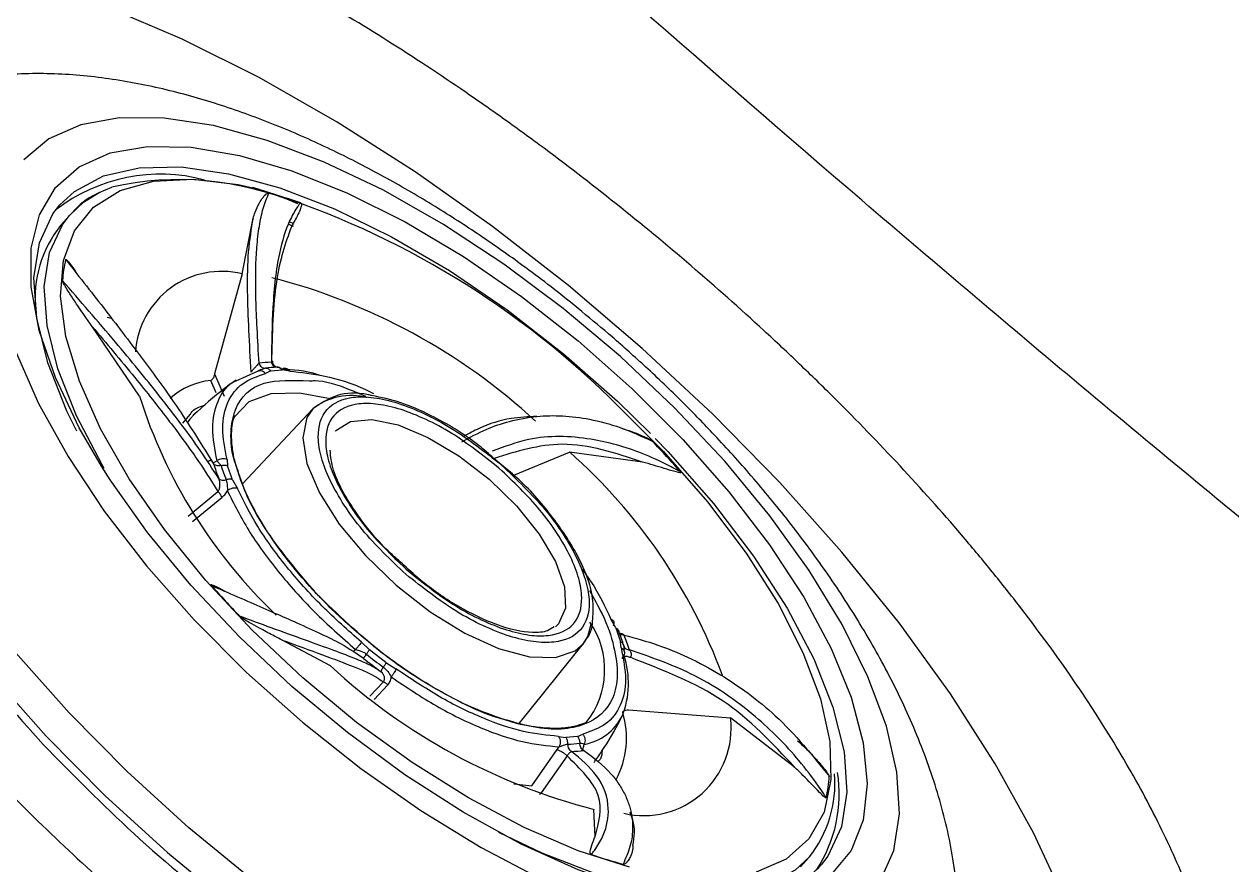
# Model space of a CAD drawing. Header units: inches. Extents: x 2 to 86, y -22 to 129.
# Drawn here: x 21.426 to 23.115, y 17.611 to 18.787 of the extents above; entities that cross this region are included whole.
import ezdxf

# ---------------------------------------------------------------- set-up
doc = ezdxf.new("R2010")
doc.units = ezdxf.units.IN
doc.header["$MEASUREMENT"] = 0
doc.layers.add('BDIM_CYAN', color=4, linetype='Continuous')

# ---------------------------------------------------------------- blocks, each defined once
blk = doc.blocks.new('2026 RHYTHM')
at = {"layer": 'BDIM_CYAN', "color": 3}
for p, q in [((19.1578, 17.5664), (19.1753, 17.574)), ((19.116, 17.5343), (19.1038, 17.5201)), ((19.3577, 17.4527), (19.3729, 17.5303)), ((19.4297, 17.5188), (19.4221, 17.5221)), ((19.4238, 17.5255), (19.4291, 17.5233)), ((19.3577, 17.4527), (19.3192, 17.3126)), ((19.169, 17.392), (19.1744, 17.3907)), ((19.2141, 17.2815), (19.1478, 17.379)), ((19.3778, 17.3154), (19.3487, 17.3022)), ((19.3815, 17.3172), (19.3823, 17.3169)), ((19.3976, 17.3167), (19.3904, 17.3133)), ((19.3976, 17.3167), (19.4139, 17.3182)), ((19.4242, 17.3164), (19.4139, 17.3182)), ((19.3213, 17.2862), (19.3139, 17.3035)), ((19.3192, 17.3126), (19.3324, 17.2814)), ((19.2748, 17.2434), (19.2854, 17.2564)), ((19.4566, 17.2637), (19.3584, 17.1589)), ((19.7378, 17.1707), (19.8156, 17.2032)), ((19.9178, 17.1892), (19.8156, 17.2032)), ((19.3157, 17.1897), (19.3158, 17.1899)), ((19.3183, 17.1888), (19.3222, 17.1908)), ((19.3222, 17.1908), (19.3282, 17.1843)), ((19.3366, 17.1926), (19.3374, 17.1839)), ((19.3443, 17.1645), (19.3374, 17.1839)), ((19.7238, 17.1825), (19.7098, 17.1944)), ((19.3443, 17.1645), (19.351, 17.1523)), ((19.282, 17.1134), (19.3239, 17.1482)), ((19.2882, 17.1058), (19.3291, 17.1396)), ((19.7998, 16.9623), (19.7961, 16.9587)), ((19.8802, 16.9572), (19.8735, 16.9694)), ((19.8802, 16.9572), (19.8871, 16.9378)), ((19.8846, 16.9519), (19.8805, 16.9574)), ((19.4811, 16.9039), (19.4136, 16.9401)), ((19.5123, 16.924), (19.5164, 16.9268)), ((19.5246, 16.9371), (19.5357, 16.9266)), ((19.7454, 16.8235), (19.8351, 16.9354)), ((19.8879, 16.9291), (19.8871, 16.9378)), ((19.5589, 16.9086), (19.5357, 16.9266)), ((19.552, 16.8962), (19.5538, 16.894)), ((19.5589, 16.9086), (19.5728, 16.8999)), ((19.5364, 16.8616), (19.5551, 16.8813)), ((19.5422, 16.8571), (19.5614, 16.8774)), ((19.8979, 16.8424), (20.0408, 16.8311)), ((20.1303, 16.7623), (20.0408, 16.8311)), ((19.8003, 16.8053), (19.8106, 16.8035)), ((19.8269, 16.805), (19.8106, 16.8035)), ((19.8269, 16.805), (19.8341, 16.8084)), ((19.7627, 16.7362), (19.7981, 16.7867)), ((19.8121, 16.778), (19.7758, 16.7262)), ((19.7981, 16.7867), (19.8011, 16.7907)), ((19.7379, 16.7387), (19.7627, 16.7362)), ((19.8513, 16.6647), (19.8498, 16.7031)), ((20.1389, 16.6225), (20.1511, 16.6366))]:
    blk.add_line(p, q, dxfattribs=at)
at = {"layer": 'BDIM_CYAN', "color": 3, "flags": 128}
for points in [[(20.5079, 16.5768), (20.4646, 16.6703), (20.4112, 16.7667), (20.3483, 16.8649), (20.2766, 16.9641), (20.1967, 17.063), (20.1096, 17.1607), (20.0162, 17.2561), (19.9174, 17.3483), (19.8143, 17.4361), (19.708, 17.5188), (19.5997, 17.5954), (19.4905, 17.6651), (19.3814, 17.7272), (19.2738, 17.7811), (19.1687, 17.826)], [(19.1157, 16.8382), (19.0408, 16.9225), (18.9732, 17.008), (18.9138, 17.0934), (18.8635, 17.1774), (18.823, 17.2591), (18.7929, 17.3371), (18.7736, 17.4104), (18.7653, 17.4779), (18.7681, 17.5388), (18.7821, 17.5921), (18.8071, 17.6372), (18.8426, 17.6733), (18.8882, 17.7), (18.9062, 17.707)], [(19.2907, 16.9682), (19.3638, 16.8948), (19.4419, 16.8251), (19.5236, 16.7602), (19.6074, 16.7014), (19.6919, 16.6496), (19.7756, 16.6058)], [(20.2503, 16.6025), (20.2693, 16.6456), (20.2771, 16.6967), (20.2736, 16.755), (20.2588, 16.8194), (20.2331, 16.8888), (20.1969, 16.9619), (20.1509, 17.0374), (20.0958, 17.1141), (20.0327, 17.1904), (19.9626, 17.2651), (19.8869, 17.3368), (19.8068, 17.4043), (19.7239, 17.4663), (19.6395, 17.5217), (19.5552, 17.5696), (19.4725, 17.609), (19.3929, 17.6394), (19.3178, 17.6601), (19.2485, 17.6707), (19.1863, 17.6711), (19.1322, 17.6613), (19.0873, 17.6415), (19.0524, 17.612)], [(19.0418, 17.3427), (19.0728, 17.2713), (19.1141, 17.1968), (19.1647, 17.1206), (19.224, 17.0439), (19.2907, 16.9682)], [(19.1609, 17.1834), (19.1296, 17.2373), (19.0964, 17.3074), (19.0739, 17.3735), (19.0626, 17.4343), (19.0626, 17.4885), (19.074, 17.5353), (19.0965, 17.5735), (19.1297, 17.6026), (19.173, 17.6219), (19.2255, 17.631), (19.2862, 17.6298), (19.354, 17.6183), (19.4274, 17.5968), (19.5051, 17.5655), (19.5855, 17.5252), (19.6671, 17.4767), (19.7484, 17.4208), (19.8276, 17.3587), (19.9034, 17.2916), (19.9741, 17.2207)], [(19.1027, 17.549), (19.1232, 17.568), (19.1636, 17.5897), (19.2137, 17.6012), (19.2723, 17.6023), (19.3384, 17.5928), (19.4104, 17.5731), (19.4871, 17.5434), (19.5667, 17.5045), (19.6477, 17.4571), (19.7285, 17.4021), (19.8074, 17.3408), (19.8828, 17.2742), (19.9291, 17.229)], [(19.9471, 17.204), (20.0087, 17.1334), (20.0625, 17.0619), (20.1073, 16.9912), (20.1422, 16.9228), (20.1665, 16.858), (20.1797, 16.7983), (20.1813, 16.745), (20.1716, 16.6991), (20.1505, 16.6617), (20.1186, 16.6336), (20.0766, 16.6153)], [(19.8996, 16.6224), (19.8279, 16.6453), (19.7521, 16.6777), (19.6741, 16.7191), (19.5954, 16.7685), (19.5177, 16.8249), (19.4427, 16.8871), (19.3719, 16.9538), (19.3069, 17.0234), (19.2491, 17.0947), (19.1996, 17.1659), (19.1597, 17.2357), (19.13, 17.3025), (19.1112, 17.3649), (19.1038, 17.4215), (19.1079, 17.4713), (19.1233, 17.513), (19.1499, 17.5459), (19.1869, 17.5691), (19.2337, 17.5823), (19.2892, 17.5851), (19.3522, 17.5775), (19.3728, 17.5731)], [(18.7405, 17.555), (18.7314, 17.5152), (18.7285, 17.4536), (18.7369, 17.3851), (18.7565, 17.3109), (18.787, 17.2319), (18.828, 17.1492), (18.8789, 17.064), (18.9391, 16.9775), (19.0076, 16.8909), (19.0835, 16.8055)], [(19.116, 17.5343), (19.136, 17.5529), (19.1578, 17.5664)], [(19.1263, 17.2325), (19.1126, 17.2606), (19.086, 17.328), (19.0705, 17.3905), (19.0665, 17.4468), (19.0741, 17.4958), (19.0931, 17.5365), (19.1027, 17.549)], [(19.1649, 17.1802), (19.162, 17.1851), (19.1258, 17.2541), (19.0999, 17.3196), (19.0848, 17.3803), (19.0809, 17.4351), (19.0883, 17.4827), (19.1068, 17.5222), (19.116, 17.5343)], [(19.3458, 17.2509), (19.3468, 17.2527), (19.3675, 17.2739), (19.3983, 17.2852), (19.4381, 17.2862), (19.4785, 17.2785)], [(19.8715, 17.2795), (19.8791, 17.2723), (19.9471, 17.204)], [(19.2906, 17.2559), (19.2844, 17.2493), (19.2806, 17.244)], [(19.4566, 17.2637), (19.4483, 17.2515), (19.4425, 17.2229), (19.4484, 17.1871), (19.4657, 17.1461), (19.4934, 17.1024), (19.53, 17.0584), (19.5731, 17.0167), (19.6205, 16.9797), (19.6692, 16.9496), (19.7165, 16.9282), (19.7596, 16.9166), (19.7961, 16.9156), (19.8237, 16.9252), (19.8351, 16.9354)], [(19.4882, 17.2325), (19.4888, 17.2333), (19.5093, 17.246), (19.5391, 17.2487), (19.576, 17.2411), (19.6176, 17.2237), (19.661, 17.1978), (19.7033, 17.1651), (19.7416, 17.1278), (19.7732, 17.0885), (19.7961, 17.0498), (19.8087, 17.0144), (19.81, 16.9847), (19.8001, 16.9627), (19.7998, 16.9623)], [(19.9355, 17.2223), (19.9531, 17.2039), (20.0169, 17.1312), (20.073, 17.0576), (20.1202, 16.9846), (20.1575, 16.9136), (20.1841, 16.8462), (20.1996, 16.7838), (20.2036, 16.7274), (20.196, 16.6785), (20.177, 16.6378), (20.1675, 16.6254)], [(19.9741, 17.2207), (20.0385, 17.1476), (20.0952, 17.0735), (20.1432, 16.9999), (20.1816, 16.9283), (20.2095, 16.86), (20.2265, 16.7964), (20.2321, 16.7387), (20.2264, 16.6881), (20.2094, 16.6455), (20.1815, 16.6118), (20.1431, 16.5875), (20.0951, 16.5733), (20.0384, 16.5693), (20.0297, 16.5696)], [(20.0297, 16.5696), (19.974, 16.5757), (19.9032, 16.5922), (19.8275, 16.6187), (19.7482, 16.6545), (19.667, 16.6991), (19.5854, 16.7514), (19.5049, 16.8105), (19.4272, 16.8753), (19.3538, 16.9445), (19.2861, 17.0167), (19.2254, 17.0905), (19.1729, 17.1645), (19.1609, 17.1834)], [(19.8351, 16.9354), (19.841, 16.9449), (19.846, 16.9621)], [(20.3492, 16.4415), (20.348, 16.4368), (20.3285, 16.3875), (20.2983, 16.3469), (20.2576, 16.3154), (20.2072, 16.2936), (20.1478, 16.2817), (20.08, 16.2799), (20.005, 16.2883), (19.9238, 16.3066), (19.8375, 16.3347), (19.7472, 16.3722), (19.6544, 16.4185), (19.5603, 16.473), (19.4661, 16.535), (19.3733, 16.6034), (19.2832, 16.6775), (19.1969, 16.7561), (19.1157, 16.8382)], [(19.0835, 16.8055), (19.1657, 16.7224), (19.2531, 16.6427), (19.3444, 16.5677), (19.4384, 16.4984), (19.5338, 16.4356), (19.6291, 16.3804), (19.7232, 16.3335), (19.8146, 16.2956), (19.902, 16.2671), (19.9843, 16.2485), (20.0603, 16.24), (20.1289, 16.2418), (20.1891, 16.2539), (20.2321, 16.2715)], [(20.1511, 16.6366), (20.1312, 16.618), (20.0918, 16.5969), (20.0432, 16.5857), (19.9862, 16.5847), (19.922, 16.5939), (19.8519, 16.6131), (19.7774, 16.6419), (19.7169, 16.6708)]]:
    blk.add_lwpolyline(points, dxfattribs=at)
at = {"layer": 'BDIM_CYAN', "color": 3}
for centre, radius, start, end in [((19.2432, 17.3537), 0.2384, 74.9286, 127.7799), ((19.2693, 17.1575), 0.427, 67.0585, 102.7104), ((19.0237, 16.4103), 1.2142, 45.7157, 73.2892), ((19.2127, 16.8985), 0.6916, 70.8787, 74.7153), ((19.2317, 17.418), 0.1637, 141.4003, 185.4795), ((19.2925, 17.4308), 0.1865, 167.0374, 176.231), ((19.3291, 17.335), 0.1211, 76.3252, 176.0027), ((19.1835, 16.6119), 0.8628, 47.3381, 75.5077), ((19.403, 17.182), 0.147, 91.7003, 98.466), ((19.4108, 17.1796), 0.1424, 91.6994, 98.4664), ((19.3238, 17.2051), 0.0989, 95.7528, 132.3132), ((19.5101, 17.1956), 0.0866, 74.81, 128.2016), ((19.9033, 17.4989), 0.7227, 197.5131, 226.4614), ((18.9072, 16.2349), 1.42, 41.4725, 43.8471), ((19.3022, 16.6227), 0.7751, 20.2074, 48.5097), ((19.5958, 17.2738), 0.2914, 197.3545, 201.6422), ((19.5975, 17.2685), 0.2822, 197.3545, 201.6422), ((20.3783, 17.9572), 1.42, 221.4725, 223.8469), ((19.7468, 16.8984), 0.118, 321.0238, 34.511), ((19.6223, 16.8478), 0.2822, 17.3545, 21.6422), ((19.6213, 16.8394), 0.2914, 17.3546, 21.6422), ((20.0556, 17.5711), 0.8426, 231.1988, 233.311), ((20.0428, 17.5565), 0.8161, 231.1988, 233.311), ((19.7768, 16.8792), 0.1213, 337.8674, 18.8971), ((20.0658, 17.5384), 0.8628, 227.3381, 255.5077), ((19.8226, 16.8676), 0.0748, 280.3472, 332.9388), ((19.7714, 16.803), 0.124, 332.1263, 16.6704), ((19.9195, 16.8166), 0.1222, 256.785, 6.8442), ((19.809, 16.9366), 0.1424, 271.6994, 278.4664), ((19.8141, 16.9311), 0.147, 271.6994, 278.4664), ((20.0214, 16.7392), 0.1654, 321.6474, 4.7396), ((19.9991, 16.7245), 0.1937, 327.0105, 8.9131), ((19.9929, 16.7612), 0.1865, 347.0374, 356.231), ((19.7705, 16.7309), 0.00718, 296.4744, 318.3533), ((20.0728, 17.2935), 0.6916, 250.8787, 254.715), ((20.0556, 16.7261), 0.1505, 288.577, 317.9866)]:
    blk.add_arc(centre, radius, start, end, dxfattribs=at)
for points, knots in [([(21.3928, 16.5983), (21.3166, 16.6577), (21.1322, 16.8037), (20.8412, 17.0382), (20.521, 17.303), (20.0986, 17.6614), (19.5792, 18.1187), (18.7671, 18.8698), (17.7886, 19.8439), (16.8616, 20.862), (16.2889, 21.5387), (16.0755, 21.7991), (16.0361, 21.8474)], [0.3991603, 0.3991603, 0.3991603, 0.3991603, 0.4100572, 0.4256822, 0.4413072, 0.4569322, 0.4881822, 0.5194322, 0.5819322, 0.6444322, 0.6756822, 0.6827719, 0.6827719, 0.6827719, 0.6827719]), ([(20.6097, 16.0845), (20.5748, 16.0608), (20.5337, 16.0436), (20.4635, 16.0272), (20.4386, 16.0233), (20.386, 16.0187), (20.3581, 16.0181), (20.2716, 16.0211), (20.21, 16.0296), (20.1282, 16.0482), (20.1116, 16.0524), (20.0779, 16.0615), (20.0607, 16.0665), (20.0089, 16.0825), (19.9739, 16.0948), (19.8677, 16.1358), (19.7953, 16.1689), (19.7028, 16.2177), (19.6841, 16.2279), (19.6469, 16.2488), (19.6284, 16.2595), (19.5729, 16.2927), (19.5361, 16.3159), (19.4628, 16.3646), (19.4264, 16.39), (19.3721, 16.43), (19.3541, 16.4436), (19.3181, 16.4713), (19.3001, 16.4855), (19.2112, 16.5575), (19.1432, 16.6178), (19.0457, 16.7122), (19.014, 16.7443), (18.9676, 16.7936), (18.9523, 16.8102), (18.9224, 16.8435), (18.9077, 16.8602), (18.8361, 16.9438), (18.7837, 17.0112), (18.7246, 17.0961), (18.7131, 17.1131), (18.6907, 17.1471), (18.6798, 17.1642), (18.6483, 17.2151), (18.629, 17.2486), (18.5759, 17.3476), (18.5467, 17.4119), (18.5185, 17.4898), (18.5132, 17.5053), (18.5036, 17.5357), (18.4993, 17.5506), (18.4876, 17.5947), (18.4816, 17.6231), (18.473, 17.678), (18.4705, 17.7044), (18.4694, 17.7425), (18.4695, 17.7549), (18.4706, 17.7793), (18.4716, 17.7912), (18.4787, 17.8489), (18.4915, 17.8892), (18.521, 17.9413), (18.5325, 17.9572), (18.5525, 17.9788), (18.5596, 17.9857), (18.5746, 17.9984), (18.5824, 18.0044), (18.6235, 18.0321), (18.6624, 18.0476), (18.7299, 18.0608), (18.754, 18.0635), (18.8043, 18.0655), (18.8305, 18.0647), (18.8853, 18.0599), (18.9138, 18.0558), (18.9582, 18.0471), (18.9733, 18.0438), (19.0041, 18.0364), (19.0198, 18.0322), (19.0991, 18.0095), (19.1652, 17.9851), (19.268, 17.9399), (19.3029, 17.9234), (19.3563, 17.8964), (19.3743, 17.887), (19.4102, 17.8677), (19.4282, 17.8578), (19.5183, 17.8066), (19.5907, 17.7611), (19.6819, 17.6989), (19.7001, 17.6861), (19.7367, 17.6601), (19.755, 17.6468), (19.8095, 17.6064), (19.8453, 17.5789), (19.9515, 17.4941), (20.0205, 17.435), (20.1044, 17.3576), (20.1211, 17.3419), (20.1538, 17.3105), (20.1699, 17.2948), (20.2175, 17.2475), (20.2482, 17.2157), (20.3076, 17.1518), (20.3363, 17.1196), (20.3778, 17.0709), (20.3914, 17.0547), (20.4179, 17.022), (20.431, 17.0056), (20.4941, 16.9241), (20.5385, 16.86), (20.596, 16.7655), (20.6136, 16.7342), (20.6377, 16.6877), (20.6453, 16.6722), (20.6596, 16.6417), (20.6662, 16.6267), (20.6973, 16.5524), (20.7147, 16.496), (20.7272, 16.4293), (20.7293, 16.4161), (20.7324, 16.3902), (20.7335, 16.3774), (20.7352, 16.3401), (20.7344, 16.3165), (20.7264, 16.249), (20.7136, 16.2087), (20.6724, 16.1379), (20.6446, 16.1083), (20.6097, 16.0845)], [0, 0, 0, 0, 0.03125, 0.03125, 0.046875, 0.046875, 0.0625, 0.0625, 0.09375, 0.09375, 0.101563, 0.101563, 0.109375, 0.109375, 0.125, 0.125, 0.15625, 0.15625, 0.164063, 0.164063, 0.171875, 0.171875, 0.1875, 0.1875, 0.203125, 0.203125, 0.210938, 0.210938, 0.21875, 0.21875, 0.25, 0.25, 0.265625, 0.265625, 0.273438, 0.273438, 0.28125, 0.28125, 0.3125, 0.3125, 0.320313, 0.320313, 0.328125, 0.328125, 0.34375, 0.34375, 0.375, 0.375, 0.382813, 0.382813, 0.390625, 0.390625, 0.40625, 0.40625, 0.421875, 0.421875, 0.429688, 0.429688, 0.4375, 0.4375, 0.46875, 0.46875, 0.484375, 0.484375, 0.492188, 0.492188, 0.5, 0.5, 0.53125, 0.53125, 0.546875, 0.546875, 0.5625, 0.5625, 0.578125, 0.578125, 0.585938, 0.585938, 0.59375, 0.59375, 0.625, 0.625, 0.640625, 0.640625, 0.648438, 0.648438, 0.65625, 0.65625, 0.6875, 0.6875, 0.695313, 0.695313, 0.703125, 0.703125, 0.71875, 0.71875, 0.75, 0.75, 0.757813, 0.757813, 0.765625, 0.765625, 0.78125, 0.78125, 0.796875, 0.796875, 0.804688, 0.804688, 0.8125, 0.8125, 0.84375, 0.84375, 0.859375, 0.859375, 0.867188, 0.867188, 0.875, 0.875, 0.90625, 0.90625, 0.914063, 0.914063, 0.921875, 0.921875, 0.9375, 0.9375, 0.96875, 0.96875, 1, 1, 1, 1]), ([(19.8754, 17.3643), (19.8471, 17.388), (19.8073, 17.4215), (19.7465, 17.4673), (19.6939, 17.5045), (19.6306, 17.5456), (19.564, 17.5848), (19.4942, 17.6214), (19.4218, 17.6544), (19.3473, 17.6831), (19.2702, 17.7066), (19.191, 17.7238), (19.1095, 17.7334), (19.0323, 17.7331), (18.9639, 17.7246), (18.9268, 17.713), (18.9096, 17.7077)], [0, 0, 0, 0, 0.091652, 0.128828, 0.190432, 0.2538, 0.321354, 0.391409, 0.463478, 0.53866, 0.615482, 0.695893, 0.778635, 0.863774, 0.936837, 1, 1, 1, 1]), ([(19.1606, 17.5673), (19.1565, 17.5656), (19.1383, 17.558), (19.1258, 17.5447), (19.1161, 17.5343)], [0, 0, 0, 0, 0.223015, 1, 1, 1, 1]), ([(19.3729, 17.5303), (19.3739, 17.5331), (19.3764, 17.5409), (19.3809, 17.5506), (19.3858, 17.5584), (19.3893, 17.5625), (19.3917, 17.5646), (19.3933, 17.5655), (19.3943, 17.5657), (19.3948, 17.5656), (19.395, 17.5656)], [0, 0, 0, 0, 0.191801, 0.519634, 0.729787, 0.856818, 0.93009, 0.970764, 0.992671, 1, 1, 1, 1]), ([(19.3813, 17.3274), (19.3804, 17.3441), (19.3786, 17.3753), (19.3767, 17.4201), (19.3764, 17.4579), (19.3781, 17.4918), (19.3814, 17.5197), (19.3869, 17.5453), (19.3922, 17.5587), (19.395, 17.5656)], [0, 0, 0, 0, 0.1542714, 0.2889518, 0.4544243, 0.5750718, 0.7142254, 0.8527531, 1, 1, 1, 1]), ([(19.4392, 17.5519), (19.439, 17.5516), (19.4384, 17.5509), (19.4368, 17.5487), (19.4316, 17.5414), (19.4209, 17.522), (19.4075, 17.4799), (19.3999, 17.4134), (19.399, 17.3553), (19.3986, 17.329)], [0, 0, 0, 0, 0.0073248, 0.0195656, 0.0586504, 0.1921162, 0.4417694, 0.7469865, 1, 1, 1, 1]), ([(19.4392, 17.5519), (19.4393, 17.5519), (19.4395, 17.5518), (19.4398, 17.5516), (19.4401, 17.5513), (19.4403, 17.551), (19.4406, 17.5502), (19.4407, 17.5477), (19.4381, 17.5398), (19.4328, 17.53), (19.4281, 17.5213), (19.4265, 17.5184)], [0, 0, 0, 0, 0.005501, 0.011055, 0.016084, 0.02158, 0.030977, 0.060324, 0.195274, 0.730604, 1, 1, 1, 1]), ([(19.3729, 17.5303), (19.3703, 17.5154), (19.3653, 17.4866), (19.3644, 17.4322), (19.3665, 17.3751), (19.3687, 17.3347), (19.3699, 17.3149)], [0, 0, 0, 0, 0.280747, 0.545552, 0.776817, 1, 1, 1, 1]), ([(19.4265, 17.5184), (19.4183, 17.4956), (19.4019, 17.4497), (19.3997, 17.3687), (19.3986, 17.3278)], [0, 0, 0, 0, 0.495173, 1, 1, 1, 1]), ([(19.1107, 17.4726), (19.1108, 17.4727), (19.1108, 17.4728), (19.1109, 17.4729), (19.1112, 17.4728), (19.1115, 17.4726), (19.1123, 17.472), (19.115, 17.4692), (19.1199, 17.4628), (19.1239, 17.4567), (19.1262, 17.4531)], [0, 0, 0, 0, 0.013781, 0.027696, 0.040295, 0.054063, 0.077605, 0.151127, 0.489213, 1, 1, 1, 1]), ([(19.1107, 17.4726), (19.1112, 17.472), (19.1126, 17.4704), (19.1165, 17.4654), (19.129, 17.4496), (19.1583, 17.4123), (19.2078, 17.3479), (19.2671, 17.268), (19.3019, 17.2122), (19.3176, 17.1868)], [0, 0, 0, 0, 0.007325, 0.019566, 0.058651, 0.192116, 0.441769, 0.746986, 1, 1, 1, 1]), ([(19.1478, 17.379), (19.1448, 17.3832), (19.1369, 17.3946), (19.126, 17.4105), (19.1167, 17.4247), (19.1113, 17.4333), (19.1083, 17.4384), (19.107, 17.4411), (19.1064, 17.4425), (19.1064, 17.4429), (19.1064, 17.443)], [0, 0, 0, 0, 0.191797, 0.519572, 0.729704, 0.856737, 0.930022, 0.970712, 0.992634, 1, 1, 1, 1]), ([(19.3249, 17.1663), (19.3166, 17.1792), (19.3005, 17.204), (19.2724, 17.2427), (19.2431, 17.2807), (19.2118, 17.3195), (19.1659, 17.3746), (19.131, 17.4148), (19.1064, 17.443)], [0, 0, 0, 0, 0.135552, 0.260798, 0.405842, 0.535564, 0.673856, 1, 1, 1, 1]), ([(19.1478, 17.379), (19.1677, 17.3554), (19.2044, 17.3119), (19.2535, 17.25), (19.293, 17.1966), (19.3137, 17.1642), (19.3239, 17.1482)], [0, 0, 0, 0, 0.317509, 0.583481, 0.794833, 1, 1, 1, 1]), ([(20.3491, 16.4407), (20.3527, 16.4601), (20.36, 16.4986), (20.3607, 16.5644), (20.3529, 16.6387), (20.3336, 16.7211), (20.3032, 16.8066), (20.2649, 16.8888), (20.2206, 16.9668), (20.1722, 17.0404), (20.1209, 17.1091), (20.0687, 17.1722), (20.0194, 17.2265), (19.9711, 17.276), (19.9245, 17.3208), (19.8911, 17.3503), (19.8754, 17.3643)], [0, 0, 0, 0, 0.068588, 0.136003, 0.210167, 0.299746, 0.388325, 0.474779, 0.556577, 0.634768, 0.70926, 0.778575, 0.841917, 0.891588, 0.948771, 1, 1, 1, 1]), ([(19.3699, 17.3149), (19.3703, 17.3154), (19.3712, 17.3164), (19.3733, 17.3188), (19.376, 17.3218), (19.3791, 17.3251), (19.3806, 17.3267), (19.3813, 17.3274)], [0, 0, 0, 0, 0.111467, 0.230181, 0.482258, 0.743371, 1, 1, 1, 1]), ([(19.3899, 17.3205), (19.3878, 17.3198), (19.3841, 17.3186), (19.3797, 17.3164), (19.3778, 17.3154)], [0, 0, 0, 0, 0.571399, 1, 1, 1, 1]), ([(19.3986, 17.329), (19.3991, 17.3293), (19.4, 17.33), (19.4005, 17.3302), (19.4004, 17.3299), (19.4, 17.3294), (19.3994, 17.3287), (19.3989, 17.3281), (19.3986, 17.3278)], [0, 0, 0, 0, 0.277558, 0.532524, 0.651825, 0.767232, 0.882131, 1, 1, 1, 1]), ([(19.4066, 17.322), (19.4057, 17.322), (19.4038, 17.3222), (19.4014, 17.3239), (19.3995, 17.3262), (19.3989, 17.3281), (19.3986, 17.329)], [0, 0, 0, 0, 0.266689, 0.531115, 0.778754, 1, 1, 1, 1]), ([(19.4057, 17.322), (19.405, 17.3222), (19.4038, 17.3227), (19.4017, 17.3249), (19.4005, 17.3276), (19.4005, 17.3293), (19.4004, 17.3302)], [0, 0, 0, 0, 0.280387, 0.543077, 0.783661, 1, 1, 1, 1]), ([(19.4066, 17.322), (19.4073, 17.3219), (19.4087, 17.3219), (19.4107, 17.3211), (19.4125, 17.3199), (19.4134, 17.3187), (19.4139, 17.3182)], [0, 0, 0, 0, 0.257259, 0.51339, 0.762603, 1, 1, 1, 1]), ([(19.4127, 17.3186), (19.4123, 17.3189), (19.4118, 17.3193), (19.4112, 17.3202), (19.4104, 17.321), (19.409, 17.3219), (19.4074, 17.3219), (19.4066, 17.322)], [0, 0, 0, 0, 0.224307, 0.303573, 0.473827, 0.745729, 1, 1, 1, 1]), ([(19.4669, 17.3104), (19.466, 17.3107), (19.4456, 17.3176), (19.4288, 17.3181), (19.4127, 17.3186)], [0, 0, 0, 0, 0.046438, 1, 1, 1, 1]), ([(19.4242, 17.3164), (19.4402, 17.3147), (19.4724, 17.3114), (19.5136, 17.2991), (19.5377, 17.287), (19.5414, 17.2851)], [0, 0, 0, 0, 0.452451, 0.91585, 1, 1, 1, 1]), ([(19.3495, 17.3039), (19.3439, 17.3), (19.3225, 17.2851), (19.3034, 17.2676), (19.2894, 17.2547)], [0, 0, 0, 0, 0.26058, 1, 1, 1, 1]), ([(19.3192, 17.3126), (19.3188, 17.3111), (19.318, 17.308), (19.3162, 17.3051), (19.3148, 17.3038), (19.3141, 17.3036), (19.3139, 17.3035)], [0, 0, 0, 0, 0.355757, 0.72292, 0.91627, 1, 1, 1, 1]), ([(19.3487, 17.3022), (19.3472, 17.3016), (19.3345, 17.2961), (19.3222, 17.2745), (19.3129, 17.2384), (19.3191, 17.2067), (19.3222, 17.1908)], [0, 0, 0, 0, 0.040895, 0.360597, 0.680298, 1, 1, 1, 1]), ([(19.3366, 17.1926), (19.3337, 17.2078), (19.3277, 17.2384), (19.3359, 17.2742), (19.3557, 17.3011), (19.379, 17.3093), (19.3904, 17.3133)], [0, 0, 0, 0, 0.247011, 0.5, 0.752989, 1, 1, 1, 1]), ([(19.352, 17.1768), (19.3503, 17.1814), (19.3428, 17.2013), (19.3408, 17.231), (19.3484, 17.2728), (19.3802, 17.3058), (19.4288, 17.3037), (19.4517, 17.3028)], [0, 0, 0, 0, 0.052582, 0.227645, 0.39907, 0.717515, 1, 1, 1, 1]), ([(19.4517, 17.3028), (19.4543, 17.303), (19.4694, 17.3042), (19.4976, 17.2955), (19.5225, 17.2848), (19.53, 17.2816)], [0, 0, 0, 0, 0.127883, 0.737507, 1, 1, 1, 1]), ([(19.5388, 17.2822), (19.5373, 17.2826), (19.5186, 17.2874), (19.4868, 17.2845), (19.467, 17.2709), (19.4566, 17.2637)], [0, 0, 0, 0, 0.0402539, 0.4939715, 1, 1, 1, 1]), ([(19.7098, 17.1944), (19.703, 17.2004), (19.6754, 17.2245), (19.6298, 17.2513), (19.5784, 17.2743), (19.5521, 17.2796), (19.5388, 17.2822)], [0, 0, 0, 0, 0.124517, 0.504285, 0.748003, 1, 1, 1, 1]), ([(19.2854, 17.2564), (19.2867, 17.2584), (19.2912, 17.2648), (19.2999, 17.2672), (19.3059, 17.2689)], [0, 0, 0, 0, 0.3003529, 1, 1, 1, 1]), ([(19.5866, 17.0321), (19.5652, 17.0525), (19.5323, 17.0839), (19.4994, 17.1293), (19.4797, 17.1638), (19.4674, 17.196), (19.4616, 17.2324), (19.4721, 17.2663), (19.5044, 17.2812), (19.5414, 17.2804), (19.5751, 17.2726), (19.6121, 17.2578), (19.6617, 17.2315), (19.6974, 17.2033), (19.7206, 17.1849)], [0, 0, 0, 0, 0.119728, 0.18418, 0.25, 0.31582, 0.380272, 0.5, 0.619728, 0.68418, 0.75, 0.81582, 0.880272, 1, 1, 1, 1]), ([(19.7169, 17.1807), (19.695, 17.1981), (19.6613, 17.2248), (19.6144, 17.2497), (19.5794, 17.2637), (19.5475, 17.271), (19.5125, 17.2718), (19.482, 17.2576), (19.4721, 17.2257), (19.4775, 17.1913), (19.4892, 17.1608), (19.5078, 17.1282), (19.5389, 17.0852), (19.57, 17.0556), (19.5903, 17.0363)], [0, 0, 0, 0, 0.119728, 0.18418, 0.25, 0.31582, 0.380272, 0.5, 0.619728, 0.68418, 0.75, 0.81582, 0.880272, 1, 1, 1, 1]), ([(19.3518, 17.1765), (19.3504, 17.1807), (19.3469, 17.1914), (19.3437, 17.2091), (19.3424, 17.2275), (19.3441, 17.2426), (19.346, 17.2508), (19.348, 17.2552), (19.3475, 17.2543), (19.3475, 17.2542)], [0, 0, 0, 0, 0.120886, 0.307861, 0.557202, 0.750171, 0.886127, 0.996979, 1, 1, 1, 1]), ([(19.665, 17.2177), (19.6763, 17.2238), (19.698, 17.2355), (19.7331, 17.2474), (19.7687, 17.2539), (19.8063, 17.2547), (19.8452, 17.2497), (19.8873, 17.2385), (19.9164, 17.2253), (19.9313, 17.2186)], [0, 0, 0, 0, 0.136039, 0.261937, 0.40799, 0.540278, 0.678402, 0.83502, 1, 1, 1, 1]), ([(19.7699, 17.253), (19.7578, 17.2525), (19.7302, 17.2513), (19.6964, 17.2407), (19.6751, 17.2292), (19.6681, 17.2255)], [0, 0, 0, 0, 0.343853, 0.785999, 1, 1, 1, 1]), ([(19.8907, 17.2356), (19.8934, 17.2349), (19.9008, 17.2328), (19.9111, 17.2288), (19.9204, 17.2248), (19.9259, 17.2221), (19.929, 17.2203), (19.9306, 17.2193), (19.9312, 17.2187), (19.9313, 17.2186)], [0, 0, 0, 0, 0.1988024, 0.5492791, 0.7611433, 0.8833558, 0.9512027, 0.9877508, 1, 1, 1, 1]), ([(19.9712, 17.1753), (19.9705, 17.1757), (19.9687, 17.1767), (19.9633, 17.1797), (19.9461, 17.1887), (19.9063, 17.2069), (19.8402, 17.2252), (19.7689, 17.2272), (19.7244, 17.2107), (19.7075, 17.2044)], [0, 0, 0, 0, 0.007841, 0.020946, 0.06279, 0.205678, 0.472955, 0.799718, 1, 1, 1, 1]), ([(19.9178, 17.1892), (19.88, 17.2017), (19.8092, 17.2251), (19.7415, 17.204), (19.7101, 17.1942)], [0, 0, 0, 0, 0.5343626, 1, 1, 1, 1]), ([(18.7893, 17.2127), (18.7905, 17.2094), (18.7991, 17.1844), (18.8273, 17.1334), (18.8805, 17.0412), (18.9616, 16.9258), (19.0409, 16.837), (19.0794, 16.7939)], [0, 0, 0, 0, 0.0262593, 0.1962666, 0.3663096, 0.6923683, 1, 1, 1, 1]), ([(19.5839, 17.045), (19.5775, 17.0505), (19.553, 17.0716), (19.5239, 17.1074), (19.4985, 17.1465), (19.4834, 17.1792), (19.4816, 17.1968), (19.4807, 17.2057)], [0, 0, 0, 0, 0.102662, 0.392456, 0.577083, 0.786931, 1, 1, 1, 1]), ([(19.3176, 17.1868), (19.3172, 17.1877), (19.3164, 17.1894), (19.3147, 17.1908), (19.3133, 17.1912), (19.3122, 17.1912), (19.3111, 17.1907), (19.3105, 17.1901), (19.3102, 17.1898)], [0, 0, 0, 0, 0.277554, 0.532524, 0.651828, 0.767234, 0.882133, 1, 1, 1, 1]), ([(19.3282, 17.1843), (19.327, 17.1841), (19.3248, 17.1836), (19.3217, 17.184), (19.3192, 17.1851), (19.3181, 17.1863), (19.3176, 17.1868)], [0, 0, 0, 0, 0.266689, 0.531115, 0.778754, 1, 1, 1, 1]), ([(19.7206, 17.1849), (19.742, 17.1645), (19.7749, 17.1331), (19.8078, 17.0878), (19.8275, 17.0533), (19.8398, 17.021), (19.8456, 16.9846), (19.8351, 16.9508), (19.8028, 16.9358), (19.7658, 16.9367), (19.7321, 16.9444), (19.6951, 16.9592), (19.6455, 16.9856), (19.6098, 17.0138), (19.5866, 17.0321)], [0, 0, 0, 0, 0.119728, 0.18418, 0.25, 0.31582, 0.380272, 0.5, 0.619728, 0.68418, 0.75, 0.81582, 0.880272, 1, 1, 1, 1]), ([(19.5903, 17.0363), (19.6122, 17.019), (19.6459, 16.9923), (19.6928, 16.9674), (19.7278, 16.9534), (19.7597, 16.946), (19.7947, 16.9453), (19.8252, 16.9594), (19.8351, 16.9914), (19.8296, 17.0258), (19.818, 17.0563), (19.7994, 17.0889), (19.7683, 17.1318), (19.7372, 17.1615), (19.7169, 17.1807)], [0, 0, 0, 0, 0.119728, 0.18418, 0.25, 0.31582, 0.380272, 0.5, 0.619728, 0.68418, 0.75, 0.81582, 0.880272, 1, 1, 1, 1]), ([(19.8477, 16.9664), (19.8485, 16.9755), (19.8508, 17.0024), (19.8318, 17.0545), (19.7923, 17.1136), (19.7548, 17.157), (19.73, 17.1775), (19.7238, 17.1825)], [0, 0, 0, 0, 0.152767, 0.446804, 0.692204, 0.923848, 1, 1, 1, 1]), ([(19.9712, 17.1753), (19.9713, 17.1752), (19.9714, 17.175), (19.9716, 17.1747), (19.9716, 17.1745), (19.9715, 17.1743), (19.971, 17.1741), (19.9682, 17.1743), (19.9557, 17.1778), (19.9382, 17.1834), (19.9229, 17.1878), (19.9178, 17.1892)], [0, 0, 0, 0, 0.005486, 0.011027, 0.016042, 0.021524, 0.030897, 0.060168, 0.194769, 0.728714, 1, 1, 1, 1]), ([(19.3239, 17.1482), (19.3243, 17.1487), (19.3251, 17.1498), (19.3262, 17.1527), (19.3268, 17.1568), (19.3266, 17.1619), (19.3255, 17.1648), (19.3249, 17.1663)], [0, 0, 0, 0, 0.111469, 0.230184, 0.482261, 0.743373, 1, 1, 1, 1]), ([(19.3352, 17.1644), (19.3359, 17.1617), (19.3371, 17.157), (19.337, 17.1515), (19.337, 17.1491)], [0, 0, 0, 0, 0.571403, 1, 1, 1, 1]), ([(19.4646, 17.0021), (19.4604, 17.0066), (19.4466, 17.0212), (19.4253, 17.0465), (19.4018, 17.0779), (19.3817, 17.1092), (19.366, 17.1391), (19.3561, 17.1616), (19.3527, 17.1733), (19.3518, 17.1765)], [0, 0, 0, 0, 0.076837, 0.249592, 0.422179, 0.599577, 0.773966, 0.93858, 1, 1, 1, 1]), ([(19.4612, 17.0054), (19.4353, 17.0361), (19.3953, 17.0833), (19.3634, 17.1414), (19.3554, 17.1664), (19.352, 17.1768)], [0, 0, 0, 0, 0.520038, 0.799983, 1, 1, 1, 1]), ([(19.3291, 17.1396), (19.3289, 17.1403), (19.3284, 17.1417), (19.3271, 17.144), (19.3256, 17.1462), (19.3245, 17.1475), (19.3239, 17.1482)], [0, 0, 0, 0, 0.245337, 0.5, 0.754663, 1, 1, 1, 1]), ([(19.3291, 17.1396), (19.3306, 17.1408), (19.3337, 17.1434), (19.3359, 17.1471), (19.337, 17.1491)], [0, 0, 0, 0, 0.459354, 1, 1, 1, 1]), ([(19.337, 17.1491), (19.3462, 17.1308), (19.3644, 17.0941), (19.4068, 17.0361), (19.4573, 16.9789), (19.4967, 16.9442), (19.5164, 16.9268)], [0, 0, 0, 0, 0.25, 0.5, 0.75, 1, 1, 1, 1]), ([(19.5246, 16.9371), (19.5058, 16.9537), (19.4677, 16.9873), (19.4185, 17.0429), (19.3774, 17.0992), (19.3597, 17.1347), (19.351, 17.1523)], [0, 0, 0, 0, 0.247011, 0.5, 0.752989, 1, 1, 1, 1]), ([(19.794, 16.9588), (19.7911, 16.9567), (19.784, 16.9514), (19.7592, 16.9493), (19.7175, 16.9579), (19.6618, 16.9848), (19.6166, 17.0147), (19.5925, 17.037), (19.5839, 17.045)], [0, 0, 0, 0, 0.094998, 0.237374, 0.485309, 0.693136, 0.890315, 1, 1, 1, 1]), ([(19.8334, 17.0387), (19.8374, 17.0333), (19.8549, 17.0095), (19.8654, 16.9869), (19.8735, 16.9694)], [0, 0, 0, 0, 0.227622, 1, 1, 1, 1]), ([(19.3143, 17.0167), (19.3142, 17.0168), (19.314, 17.017), (19.3139, 17.0173), (19.3138, 17.0175), (19.3139, 17.0176), (19.3144, 17.0177), (19.3168, 17.0171), (19.324, 17.0139), (19.3307, 17.0102), (19.3353, 17.0076)], [0, 0, 0, 0, 0.011414, 0.02294, 0.033375, 0.044779, 0.064278, 0.125173, 0.405197, 1, 1, 1, 1]), ([(19.3143, 17.0167), (19.315, 17.0164), (19.317, 17.0156), (19.3228, 17.013), (19.341, 17.0051), (19.3813, 16.9876), (19.4407, 16.9614), (19.4971, 16.9358), (19.5181, 16.9211), (19.5276, 16.9145)], [0, 0, 0, 0, 0.007324, 0.019564, 0.058649, 0.192116, 0.441769, 0.746986, 1, 1, 1, 1]), ([(19.7282, 16.8279), (19.7245, 16.8288), (19.7046, 16.8335), (19.6638, 16.8519), (19.6088, 16.8823), (19.5378, 16.9311), (19.4914, 16.9761), (19.4612, 17.0054)], [0, 0, 0, 0, 0.045567, 0.24448, 0.443392, 0.638171, 1, 1, 1, 1]), ([(19.5175, 16.9516), (19.5009, 16.9664), (19.4825, 16.9829), (19.4662, 17.0004), (19.4646, 17.0021)], [0, 0, 0, 0, 0.902691, 1, 1, 1, 1]), ([(19.8434, 17.0092), (19.8497, 16.9983), (19.8655, 16.9708), (19.879, 16.9304), (19.8842, 16.8905), (19.876, 16.8487), (19.8413, 16.8169), (19.7833, 16.8122), (19.7406, 16.8243), (19.7282, 16.8279)], [0, 0, 0, 0, 0.082899, 0.207379, 0.33186, 0.453753, 0.680188, 0.906622, 1, 1, 1, 1]), ([(19.4136, 16.9401), (19.4101, 16.9419), (19.4006, 16.9467), (19.3865, 16.9542), (19.373, 16.9615), (19.3634, 16.9672), (19.3574, 16.9705), (19.3545, 16.9732), (19.3541, 16.9735)], [0, 0, 0, 0, 0.191782, 0.518998, 0.728969, 0.85611, 0.98384, 1, 1, 1, 1]), ([(19.5521, 16.8954), (19.5478, 16.8983), (19.5392, 16.904), (19.5171, 16.9137), (19.4866, 16.9253), (19.4462, 16.9399), (19.4014, 16.9561), (19.3691, 16.968), (19.3541, 16.9735)], [0, 0, 0, 0, 0.154219, 0.301464, 0.47799, 0.661716, 0.843633, 1, 1, 1, 1]), ([(19.8351, 16.9354), (19.841, 16.9436), (19.8476, 16.9525), (19.8477, 16.9652), (19.8477, 16.9664)], [0, 0, 0, 0, 0.9122773, 1, 1, 1, 1]), ([(19.728, 16.8277), (19.7135, 16.8326), (19.6855, 16.8419), (19.6439, 16.8627), (19.6082, 16.8837), (19.576, 16.9053), (19.5461, 16.9274), (19.5265, 16.944), (19.5175, 16.9516)], [0, 0, 0, 0, 0.218359, 0.421179, 0.580661, 0.713091, 0.868464, 1, 1, 1, 1]), ([(19.8852, 16.9503), (19.8865, 16.9501), (19.889, 16.9496), (19.8911, 16.9478), (19.8922, 16.9469)], [0, 0, 0, 0, 0.504331, 1, 1, 1, 1]), ([(19.8922, 16.9469), (19.9079, 16.9426), (19.9382, 16.9345), (19.9833, 16.9158), (20.0258, 16.8932), (20.0667, 16.8654), (20.1217, 16.8206), (20.1554, 16.7785), (20.1791, 16.749)], [0, 0, 0, 0, 0.1348583, 0.2595989, 0.4040695, 0.5335616, 0.6721416, 1, 1, 1, 1]), ([(19.4136, 16.9401), (19.4331, 16.9329), (19.472, 16.9187), (19.5094, 16.9048), (19.5326, 16.8949), (19.5464, 16.888), (19.5522, 16.8835), (19.5551, 16.8813)], [0, 0, 0, 0, 0.284599, 0.565427, 0.713522, 0.857932, 1, 1, 1, 1]), ([(19.5164, 16.9268), (19.5185, 16.9262), (19.5221, 16.9252), (19.5274, 16.9234), (19.5301, 16.9215), (19.5315, 16.9205)], [0, 0, 0, 0, 0.40286, 0.687897, 1, 1, 1, 1]), ([(19.8879, 16.9291), (19.8908, 16.9139), (19.8968, 16.8833), (19.8886, 16.8475), (19.8688, 16.8205), (19.8455, 16.8124), (19.8341, 16.8084)], [0, 0, 0, 0, 0.247012, 0.5, 0.752988, 1, 1, 1, 1]), ([(19.8922, 16.9246), (19.8922, 16.9249), (19.8925, 16.9276), (19.8921, 16.9299), (19.8917, 16.932)], [0, 0, 0, 0, 0.110448, 1, 1, 1, 1]), ([(19.8917, 16.932), (19.8919, 16.9312), (19.8923, 16.9295), (19.8942, 16.9277), (19.8967, 16.9266), (19.8986, 16.9264), (19.8995, 16.9263)], [0, 0, 0, 0, 0.266689, 0.531115, 0.778754, 1, 1, 1, 1]), ([(19.8899, 16.914), (19.8898, 16.9144), (19.8896, 16.9152), (19.8899, 16.9163), (19.8907, 16.9171), (19.8922, 16.9176), (19.8941, 16.9177), (19.8963, 16.9174), (19.8984, 16.9168), (19.8998, 16.9162), (19.9005, 16.9159)], [0, 0, 0, 0, 0.11221, 0.235183, 0.36644, 0.502102, 0.63743, 0.767756, 0.889371, 1, 1, 1, 1]), ([(20.1747, 16.7194), (20.1743, 16.7201), (20.1731, 16.7219), (20.1696, 16.7273), (20.1581, 16.7443), (20.1293, 16.7821), (20.0731, 16.8388), (19.9926, 16.8943), (19.9285, 16.9164), (19.8995, 16.9263)], [0, 0, 0, 0, 0.007325, 0.019566, 0.058651, 0.192116, 0.441769, 0.746986, 1, 1, 1, 1]), ([(19.8995, 16.9263), (19.9, 16.9256), (19.9011, 16.9242), (19.9019, 16.9217), (19.9019, 16.9198), (19.9017, 16.9183), (19.9012, 16.917), (19.9007, 16.9163), (19.9005, 16.9159)], [0, 0, 0, 0, 0.277554, 0.532524, 0.651828, 0.767234, 0.882133, 1, 1, 1, 1]), ([(20.1303, 16.7623), (20.0993, 16.7957), (20.0365, 16.8632), (19.9461, 16.8982), (19.9005, 16.9159)], [0, 0, 0, 0, 0.495173, 1, 1, 1, 1]), ([(19.4063, 14.8832), (19.3722, 14.8601), (19.3323, 14.8436), (19.2639, 14.8285), (19.2396, 14.8251), (19.1883, 14.8215), (19.1611, 14.8214), (19.0769, 14.8262), (19.0168, 14.8359), (18.9368, 14.8562), (18.9206, 14.8607), (18.8877, 14.8705), (18.8709, 14.8758), (18.8202, 14.8929), (18.7859, 14.9059), (18.6819, 14.9491), (18.611, 14.9836), (18.5202, 15.0343), (18.5019, 15.0448), (18.4653, 15.0664), (18.4471, 15.0775), (18.3926, 15.1117), (18.3564, 15.1357), (18.2844, 15.1857), (18.2486, 15.2119), (18.1951, 15.2528), (18.1773, 15.2667), (18.1419, 15.2951), (18.1241, 15.3097), (18.0365, 15.3831), (17.9695, 15.4445), (17.8733, 15.5405), (17.842, 15.5731), (17.7962, 15.623), (17.7811, 15.6399), (17.7515, 15.6736), (17.7371, 15.6904), (17.6663, 15.7749), (17.6146, 15.8429), (17.5561, 15.9283), (17.5448, 15.9454), (17.5226, 15.9796), (17.5118, 15.9968), (17.4808, 16.0478), (17.4617, 16.0814), (17.4092, 16.1806), (17.3805, 16.2448), (17.3525, 16.3226), (17.3474, 16.3381), (17.3379, 16.3684), (17.3337, 16.3832), (17.3222, 16.4271), (17.3163, 16.4554), (17.3079, 16.51), (17.3055, 16.5362), (17.3044, 16.5741), (17.3046, 16.5865), (17.3057, 16.6107), (17.3067, 16.6225), (17.3139, 16.6797), (17.3266, 16.7198), (17.356, 16.7715), (17.3675, 16.7873), (17.3941, 16.8161), (17.4089, 16.8288), (17.458, 16.8619), (17.4967, 16.8775), (17.5638, 16.891), (17.5878, 16.8938), (17.6378, 16.896), (17.664, 16.8954), (17.7185, 16.8909), (17.7468, 16.887), (17.7911, 16.8787), (17.8061, 16.8755), (17.8368, 16.8683), (17.8524, 16.8642), (17.9315, 16.842), (17.9973, 16.818), (18.0997, 16.7732), (18.1345, 16.7567), (18.1876, 16.7298), (18.2055, 16.7204), (18.2413, 16.7011), (18.2592, 16.6911), (18.3488, 16.6398), (18.4208, 16.594), (18.511, 16.5309), (18.5291, 16.518), (18.5653, 16.4916), (18.5834, 16.478), (18.6373, 16.437), (18.6726, 16.4088), (18.7773, 16.3222), (18.845, 16.2615), (18.927, 16.1819), (18.9433, 16.1658), (18.9752, 16.1335), (18.9909, 16.1173), (19.0372, 16.0685), (19.0671, 16.0357), (19.1246, 15.9697), (19.1523, 15.9365), (19.1923, 15.8863), (19.2054, 15.8695), (19.231, 15.8358), (19.2435, 15.8189), (19.304, 15.7349), (19.3463, 15.6689), (19.4009, 15.5716), (19.4176, 15.5395), (19.4403, 15.4917), (19.4475, 15.4759), (19.4609, 15.4448), (19.4671, 15.4294), (19.4961, 15.3536), (19.5123, 15.2961), (19.5258, 15.2147), (19.5285, 15.1883), (19.5302, 15.1381), (19.5292, 15.1143), (19.5236, 15.0691), (19.519, 15.0477), (19.5061, 15.0074), (19.4978, 14.9884), (19.4675, 14.9356), (19.4403, 14.9064), (19.4063, 14.8832)], [0, 0, 0, 0, 0.03125, 0.03125, 0.046875, 0.046875, 0.0625, 0.0625, 0.09375, 0.09375, 0.101562, 0.101562, 0.109375, 0.109375, 0.125, 0.125, 0.15625, 0.15625, 0.164062, 0.164062, 0.171875, 0.171875, 0.1875, 0.1875, 0.203125, 0.203125, 0.210937, 0.210937, 0.21875, 0.21875, 0.25, 0.25, 0.265625, 0.265625, 0.273438, 0.273438, 0.28125, 0.28125, 0.3125, 0.3125, 0.320313, 0.320313, 0.328125, 0.328125, 0.34375, 0.34375, 0.375, 0.375, 0.382813, 0.382813, 0.390625, 0.390625, 0.40625, 0.40625, 0.421875, 0.421875, 0.429688, 0.429688, 0.4375, 0.4375, 0.46875, 0.46875, 0.484375, 0.484375, 0.5, 0.5, 0.53125, 0.53125, 0.546875, 0.546875, 0.5625, 0.5625, 0.578125, 0.578125, 0.585937, 0.585937, 0.59375, 0.59375, 0.625, 0.625, 0.640625, 0.640625, 0.648437, 0.648437, 0.65625, 0.65625, 0.6875, 0.6875, 0.695312, 0.695312, 0.703125, 0.703125, 0.71875, 0.71875, 0.75, 0.75, 0.757812, 0.757812, 0.765625, 0.765625, 0.78125, 0.78125, 0.796875, 0.796875, 0.804687, 0.804687, 0.8125, 0.8125, 0.84375, 0.84375, 0.859375, 0.859375, 0.867187, 0.867187, 0.875, 0.875, 0.90625, 0.90625, 0.921875, 0.921875, 0.9375, 0.9375, 0.953125, 0.953125, 0.96875, 0.96875, 1, 1, 1, 1]), ([(19.5551, 16.8813), (19.5555, 16.8818), (19.5563, 16.8829), (19.557, 16.8854), (19.5568, 16.8887), (19.5553, 16.8925), (19.5532, 16.8945), (19.5521, 16.8954)], [0, 0, 0, 0, 0.111418, 0.230072, 0.482003, 0.743082, 1, 1, 1, 1]), ([(19.5553, 16.9021), (19.5574, 16.9001), (19.5618, 16.896), (19.5647, 16.8909), (19.5662, 16.8884)], [0, 0, 0, 0, 0.4907456, 1, 1, 1, 1]), ([(19.8003, 16.8053), (19.7844, 16.8068), (19.7522, 16.8097), (19.6948, 16.8295), (19.6339, 16.8589), (19.593, 16.8863), (19.5728, 16.8999)], [0, 0, 0, 0, 0.247011, 0.5, 0.752989, 1, 1, 1, 1]), ([(19.5614, 16.8774), (19.5608, 16.8779), (19.5595, 16.879), (19.5577, 16.8803), (19.5562, 16.8811), (19.5555, 16.8812), (19.5551, 16.8813)], [0, 0, 0, 0, 0.245337, 0.5, 0.754663, 1, 1, 1, 1]), ([(19.5614, 16.8774), (19.5626, 16.8789), (19.5653, 16.8821), (19.5658, 16.8862), (19.5662, 16.8884)], [0, 0, 0, 0, 0.459104, 1, 1, 1, 1]), ([(19.5662, 16.8884), (19.5873, 16.8742), (19.6295, 16.846), (19.6921, 16.8157), (19.7512, 16.7954), (19.7845, 16.7923), (19.8011, 16.7907)], [0, 0, 0, 0, 0.25, 0.5, 0.75, 1, 1, 1, 1]), ([(19.8902, 16.8385), (19.8901, 16.8388), (19.8901, 16.8394), (19.8905, 16.8403), (19.8914, 16.841), (19.8928, 16.8417), (19.895, 16.8423), (19.8968, 16.8423), (19.8979, 16.8424)], [0, 0, 0, 0, 0.127623, 0.255996, 0.374285, 0.494115, 0.688929, 1, 1, 1, 1]), ([(19.8394, 16.8253), (19.8384, 16.8247), (19.8352, 16.8229), (19.8201, 16.818), (19.799, 16.8156), (19.7686, 16.8178), (19.745, 16.8214), (19.7291, 16.8273), (19.728, 16.8277)], [0, 0, 0, 0, 0.08214, 0.25004, 0.478165, 0.687704, 0.979262, 1, 1, 1, 1]), ([(19.8499, 16.7686), (19.8535, 16.7737), (19.8669, 16.793), (19.8804, 16.8154), (19.889, 16.8331), (19.89, 16.8351)], [0, 0, 0, 0, 0.24289, 0.914105, 1, 1, 1, 1]), ([(19.0794, 16.7939), (19.1208, 16.7518), (19.2061, 16.6651), (19.3274, 16.565), (19.4302, 16.4899), (19.5377, 16.4189), (19.6734, 16.343), (19.8035, 16.2891), (19.9008, 16.2597), (19.9457, 16.2511), (19.9681, 16.2469)], [0, 0, 0, 0, 0.1532463, 0.3156719, 0.4003608, 0.4850674, 0.6578359, 0.8306045, 0.9152934, 1, 1, 1, 1]), ([(19.8011, 16.7907), (19.802, 16.7911), (19.8033, 16.7915), (19.8054, 16.7924), (19.8077, 16.7932), (19.8106, 16.7941), (19.8124, 16.7943), (19.8132, 16.7943)], [0, 0, 0, 0, 0.224307, 0.303573, 0.473827, 0.745729, 1, 1, 1, 1]), ([(19.8132, 16.7943), (19.8132, 16.7952), (19.8133, 16.7969), (19.8127, 16.7994), (19.8119, 16.8016), (19.811, 16.8029), (19.8106, 16.8035)], [0, 0, 0, 0, 0.257259, 0.51339, 0.762603, 1, 1, 1, 1]), ([(19.8132, 16.7943), (19.8132, 16.7932), (19.8133, 16.7909), (19.8145, 16.7878), (19.8163, 16.7855), (19.8178, 16.7846), (19.8185, 16.7842)], [0, 0, 0, 0, 0.266689, 0.531115, 0.778754, 1, 1, 1, 1]), ([(19.83, 16.7958), (19.8315, 16.7958), (19.8341, 16.7958), (19.8354, 16.7945), (19.836, 16.7939)], [0, 0, 0, 0, 0.571404, 1, 1, 1, 1]), ([(19.8323, 16.7844), (19.8332, 16.786), (19.8351, 16.7895), (19.8357, 16.7924), (19.836, 16.7939)], [0, 0, 0, 0, 0.459352, 1, 1, 1, 1]), ([(20.1347, 16.799), (20.1367, 16.7972), (20.145, 16.7898), (20.1564, 16.7781), (20.1674, 16.7657), (20.1736, 16.7579), (20.1769, 16.7534), (20.1784, 16.7508), (20.179, 16.7495), (20.1791, 16.7491), (20.1791, 16.749)], [0, 0, 0, 0, 0.113672, 0.473132, 0.703574, 0.842886, 0.923256, 0.96788, 0.991921, 1, 1, 1, 1]), ([(19.7981, 16.7867), (19.7985, 16.7866), (19.7994, 16.7864), (19.8012, 16.7857), (19.8033, 16.7847), (19.8056, 16.7834), (19.8078, 16.7819), (19.8097, 16.7804), (19.8111, 16.7791), (19.8118, 16.7783), (19.8121, 16.778)], [0, 0, 0, 0, 0.112211, 0.235183, 0.366441, 0.502102, 0.637431, 0.767756, 0.88937, 1, 1, 1, 1]), ([(19.8185, 16.7842), (19.8181, 16.784), (19.8175, 16.7836), (19.8161, 16.7824), (19.8149, 16.7811), (19.8139, 16.7801), (19.8129, 16.779), (19.8124, 16.7783), (19.8121, 16.778)], [0, 0, 0, 0, 0.277558, 0.532524, 0.651825, 0.767232, 0.882131, 1, 1, 1, 1]), ([(19.8513, 16.6647), (19.8567, 16.6843), (19.8677, 16.724), (19.8307, 16.7599), (19.8121, 16.778)], [0, 0, 0, 0, 0.495173, 1, 1, 1, 1]), ([(19.8463, 16.6401), (19.8465, 16.6405), (19.8472, 16.6413), (19.8493, 16.644), (19.8555, 16.6525), (19.8667, 16.6725), (19.8734, 16.7068), (19.8598, 16.749), (19.8314, 16.7732), (19.8185, 16.7842)], [0, 0, 0, 0, 0.007325, 0.019566, 0.05865, 0.192116, 0.441769, 0.746986, 1, 1, 1, 1]), ([(19.836, 16.7856), (19.8361, 16.7858), (19.8365, 16.7864), (19.836, 16.786), (19.8358, 16.7857)], [0, 0, 0, 0, 0.4457544, 1, 1, 1, 1]), ([(19.8358, 16.7857), (19.8494, 16.7753), (19.8686, 16.7605), (19.885, 16.7385), (19.8937, 16.7234), (19.9015, 16.7035), (19.9052, 16.6791), (19.9018, 16.6516), (19.8941, 16.6345), (19.8905, 16.6264)], [0, 0, 0, 0, 0.229238, 0.322198, 0.414546, 0.50635, 0.67863, 0.847274, 1, 1, 1, 1]), ([(19.8613, 16.7854), (19.861, 16.7812), (19.8605, 16.7752), (19.857, 16.7715), (19.8559, 16.7704)], [0, 0, 0, 0, 0.7024185, 1, 1, 1, 1]), ([(20.1747, 16.7194), (20.1747, 16.7193), (20.1747, 16.7192), (20.1745, 16.7191), (20.1743, 16.7192), (20.1739, 16.7193), (20.173, 16.7198), (20.17, 16.7223), (20.1594, 16.7329), (20.146, 16.7469), (20.1343, 16.7585), (20.1303, 16.7623)], [0, 0, 0, 0, 0.005501, 0.011055, 0.016084, 0.02158, 0.030977, 0.060324, 0.195274, 0.730604, 1, 1, 1, 1]), ([(19.9044, 16.6524), (19.9061, 16.6644), (19.9083, 16.6798), (19.9016, 16.6951), (19.9001, 16.6985)], [0, 0, 0, 0, 0.776113, 1, 1, 1, 1]), ([(19.8463, 16.6401), (19.8462, 16.6402), (19.846, 16.6402), (19.8457, 16.6404), (19.8454, 16.6406), (19.8451, 16.641), (19.8447, 16.6416), (19.8443, 16.6437), (19.8455, 16.65), (19.8484, 16.6571), (19.8506, 16.6628), (19.8513, 16.6647)], [0, 0, 0, 0, 0.005501, 0.011055, 0.016084, 0.02158, 0.030977, 0.060324, 0.195274, 0.730604, 1, 1, 1, 1]), ([(19.9044, 16.6524), (19.9043, 16.6504), (19.9038, 16.6451), (19.9016, 16.638), (19.8984, 16.632), (19.8951, 16.6285), (19.8932, 16.6261), (19.8908, 16.6264), (19.8905, 16.6264)], [0, 0, 0, 0, 0.191797, 0.519052, 0.729035, 0.856173, 0.983899, 1, 1, 1, 1])]:
    blk.add_open_spline(points, degree=3, knots=knots, dxfattribs=at)
for points in [[(19.3904, 17.3133), (19.3895, 17.3141), (19.3877, 17.3159), (19.3843, 17.317), (19.3808, 17.317), (19.3788, 17.3159), (19.3778, 17.3154)], [(19.3813, 17.3274), (19.3817, 17.3264), (19.3825, 17.3245), (19.3846, 17.3222), (19.3871, 17.3207), (19.3889, 17.3205), (19.3899, 17.3205)], [(19.3976, 17.3167), (19.3971, 17.3173), (19.396, 17.3185), (19.394, 17.3196), (19.392, 17.3204), (19.3906, 17.3204), (19.3899, 17.3205)], [(19.4242, 17.3164), (19.4235, 17.3173), (19.4219, 17.319), (19.4188, 17.3202), (19.4156, 17.3202), (19.4137, 17.3192), (19.4127, 17.3186)], [(19.3366, 17.1926), (19.3355, 17.1931), (19.3332, 17.1939), (19.3293, 17.1938), (19.3254, 17.1929), (19.3232, 17.1915), (19.3222, 17.1908)], [(19.3282, 17.1843), (19.329, 17.1845), (19.3306, 17.1849), (19.333, 17.185), (19.3354, 17.1847), (19.3367, 17.1842), (19.3374, 17.1839)], [(19.3249, 17.1663), (19.3255, 17.1657), (19.3265, 17.1646), (19.3291, 17.1638), (19.3321, 17.1636), (19.3342, 17.1641), (19.3352, 17.1644)], [(19.3443, 17.1645), (19.3436, 17.1647), (19.3423, 17.1651), (19.34, 17.1653), (19.3376, 17.1651), (19.336, 17.1646), (19.3352, 17.1644)], [(19.351, 17.1523), (19.3499, 17.1525), (19.3478, 17.153), (19.344, 17.1526), (19.3402, 17.1513), (19.3381, 17.1498), (19.337, 17.1491)], [(19.8735, 16.9694), (19.8744, 16.969), (19.8762, 16.9681), (19.8777, 16.9659), (19.878, 16.9631), (19.8772, 16.9612), (19.8767, 16.9602)], [(19.8802, 16.9572), (19.8808, 16.9569), (19.882, 16.9564), (19.8834, 16.9551), (19.8843, 16.9536), (19.8845, 16.9525), (19.8846, 16.9519)], [(19.8922, 16.9469), (19.8912, 16.9469), (19.8892, 16.947), (19.8868, 16.9481), (19.8851, 16.9497), (19.8848, 16.9512), (19.8846, 16.9519)], [(19.5246, 16.9371), (19.5242, 16.9365), (19.5234, 16.9354), (19.5213, 16.9328), (19.5189, 16.9299), (19.5172, 16.9278), (19.5164, 16.9268)], [(19.8917, 16.932), (19.8915, 16.9326), (19.8913, 16.9338), (19.8903, 16.9354), (19.889, 16.9368), (19.8877, 16.9375), (19.8871, 16.9378)], [(19.8879, 16.9291), (19.8889, 16.9285), (19.8908, 16.9273), (19.8924, 16.9246), (19.8928, 16.9216), (19.892, 16.9195), (19.8916, 16.9185)], [(19.5315, 16.9205), (19.5309, 16.9197), (19.5297, 16.9181), (19.5284, 16.9162), (19.5275, 16.9148), (19.5276, 16.9146), (19.5276, 16.9145)], [(19.5315, 16.9205), (19.532, 16.9211), (19.5329, 16.9224), (19.5341, 16.924), (19.5351, 16.9255), (19.5355, 16.9262), (19.5357, 16.9266)], [(19.5521, 16.8954), (19.5521, 16.8956), (19.5519, 16.896), (19.5525, 16.8975), (19.5536, 16.8996), (19.5547, 16.9012), (19.5553, 16.9021)], [(19.5589, 16.9086), (19.5588, 16.9082), (19.5585, 16.9074), (19.5576, 16.9058), (19.5566, 16.904), (19.5557, 16.9027), (19.5553, 16.9021)], [(19.5728, 16.8999), (19.5726, 16.8992), (19.5722, 16.8978), (19.5706, 16.8948), (19.5685, 16.8915), (19.567, 16.8894), (19.5662, 16.8884)], [(19.8003, 16.8053), (19.8009, 16.8042), (19.8022, 16.8021), (19.8029, 16.7982), (19.8026, 16.7942), (19.8016, 16.7919), (19.8011, 16.7907)], [(19.8269, 16.805), (19.8274, 16.8043), (19.8283, 16.803), (19.8293, 16.8008), (19.8299, 16.7983), (19.8299, 16.7967), (19.83, 16.7958)], [(19.8358, 16.7857), (19.8349, 16.7862), (19.8333, 16.7871), (19.8314, 16.7896), (19.8301, 16.7926), (19.83, 16.7948), (19.83, 16.7958)], [(19.8341, 16.8084), (19.8348, 16.8074), (19.8364, 16.8053), (19.8374, 16.8014), (19.8374, 16.7974), (19.8365, 16.7951), (19.836, 16.7939)]]:
    blk.add_open_spline(points, degree=3, dxfattribs=at)

msp = doc.modelspace()

# ---------------------------------------------------------------- block references
msp.add_blockref('2026 RHYTHM', (2.3733, 0.9854))

doc.saveas('drawing.dxf')
